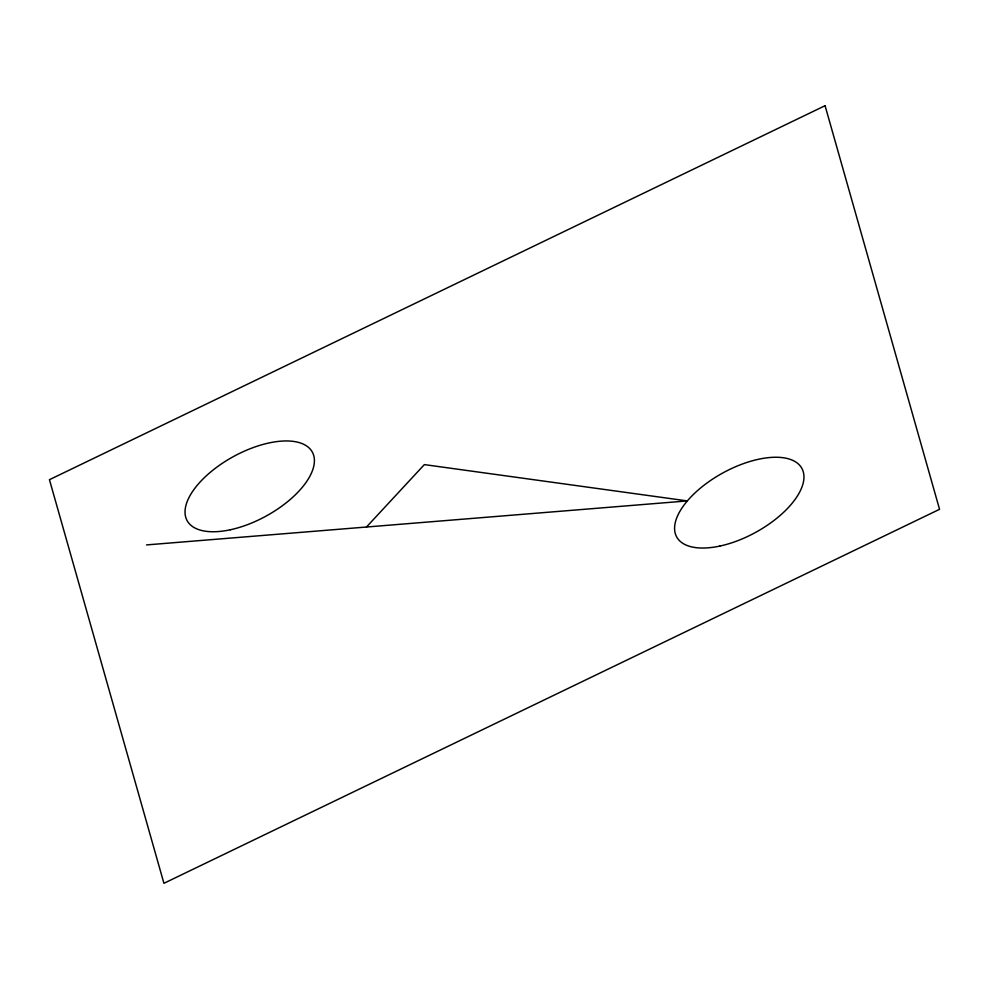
<?xml version="1.0" encoding="UTF-8"?>
<svg xmlns="http://www.w3.org/2000/svg" width="989" height="989" viewBox="0 0 989 989"><rect width="100%" height="100%" fill="white"/><g stroke="black" fill="none" stroke-linecap="round" stroke-linejoin="round"><path stroke-width="1.48" d="M366.462 527.026L424.355 464.607L687.355 500.916L146.545 544.914M825.073 105.699L49.45 479.69L163.927 883.301L939.55 509.31L825.073 105.699M230.252 529.783A71.356 33.935 -28.7 0 0 312.87 453.197A71.356 33.935 -28.7 0 0 206.033 476.068A71.356 33.935 -28.7 0 0 230.252 529.783M719.807 546.076A71.356 33.935 -28.7 0 0 802.425 469.503A71.356 33.935 -28.7 0 0 695.588 492.361A71.356 33.935 -28.7 0 0 719.807 546.076"/></g></svg>
